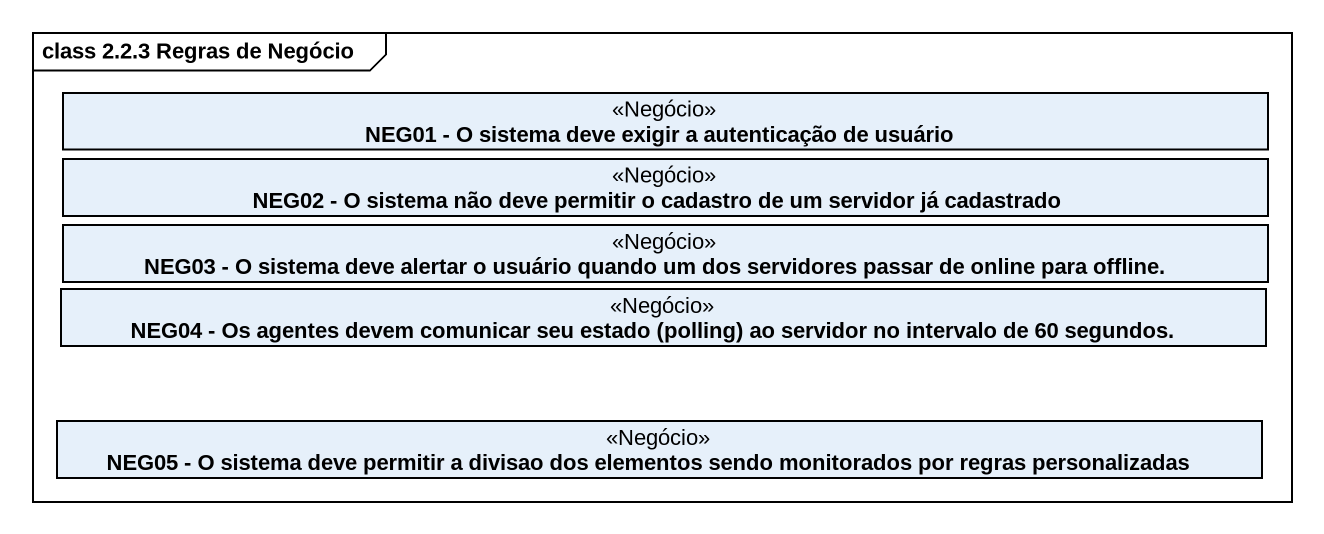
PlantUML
@startuml
mainframe class 2.2.3 Regras de Negócio
hide circle
hide empty members
class "NEG01 - O sistema deve exigir a autenticação de usuário" as NEG01_O_sistema_deve_exigir <<Negócio>>
class "NEG02 - O sistema não deve permitir o cadastro de um servidor já cadastrado" as NEG02_O_sistema_não_deve <<Negócio>>
class "NEG03 - O sistema deve alertar o usuário quando um dos servidores passar de online para offline." as NEG03_O_sistema_deve <<Negócio>>
class "NEG04 - Os agentes devem comunicar seu estado (polling) ao servidor no intervalo de 60 segundos." as NEG04_Os_agentes_devem <<Negócio>>
class "NEG05 - O sistema deve permitir a divisao dos elementos sendo monitorados por regras personalizadas" as NEG05_O_sistema_deve <<Negócio>>
@enduml
